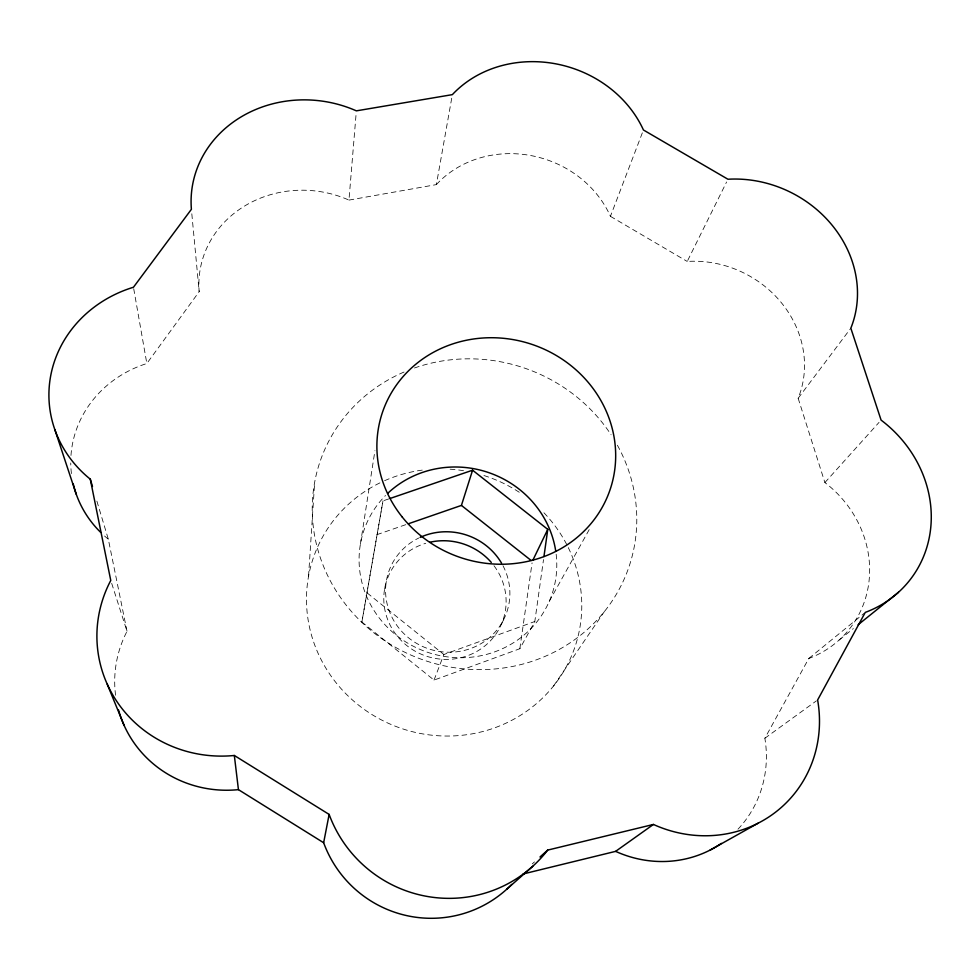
<?xml version="1.0" encoding="UTF-8"?>
<svg xmlns="http://www.w3.org/2000/svg" width="980" height="980" viewBox="0 0 980 980"><rect width="100%" height="100%" fill="white"/><g stroke="black" fill="none" stroke-linecap="round" stroke-linejoin="round"><path stroke-width="0.73" stroke-dasharray="4.9 3.68" d="M308.553 576.24L314.666 482.258M70.977 455.455A110.348 102.925 -4.3 0 1 146.841 363.519L199.173 291.673A105.583 96.101 6.3 0 1 348.966 200.092L356.23 112.369M388.766 498.906L382.984 500.89L361.877 622.006L434.03 680.096L519.841 648.723L534.811 621.504L543.52 559.568M519.841 648.723L532.079 562.888M360.42 544.047L374.948 450.653M361.877 622.006L382.984 500.89M348.966 200.092L436.37 184.607L452.086 96.138M384.577 589.176L386.377 580.895M436.37 184.607A102.998 92.781 16.8 0 1 610.43 216.335L642.353 132.827M434.03 680.096L443.866 654.518L534.811 621.504M501.233 624.579L504.945 616.885M737.989 829.202A112.81 107.298 48.2 0 0 764.865 738.259L808.794 658.462A108.204 99.703 37.7 0 0 869.236 579.119A108.204 99.703 37.7 0 0 824.891 482.577L798.149 398.248A104.064 94.141 27.2 0 0 687.225 261.452L726.584 181.986M549.241 601.389L589.237 529.568M553.541 686L604.378 611.569M798.149 398.248L850.836 328.202M824.891 482.577L879.048 422.38M532.287 863.87L534.492 861.898M808.794 658.462L864.091 613.37M839.113 640.038L853.36 628.572M764.865 738.259L816.389 700.859M376.822 534.688L406.933 524.263M610.43 216.335L687.225 261.452M367.218 593.01L443.866 654.518M111.696 583.357L127.02 631.304A113.999 110.25 -14.3 0 0 115.579 695.261M96.885 501.123L108.315 539.196L127.02 631.304M133.721 288.733L146.841 363.519M191.811 213.799L199.173 291.673M108.315 539.196A110.348 102.925 -4.3 0 1 103.892 535.411M71.43 473.573A110.348 102.925 -4.3 0 1 70.744 462.989M556.15 554.227A99.311 94.901 19 0 1 427.047 652.104A99.311 94.901 19 0 1 385.532 495.5M617.376 445.202A163.182 154.46 19 0 1 549.143 654.567A163.182 154.46 19 0 1 329.207 578.702A163.182 154.46 19 0 1 404.593 371.8M414.466 367.99A163.182 154.46 19 0 1 611.091 434.777M568.278 547.6A138.192 133.035 19 0 1 504.063 724.048A138.192 133.035 19 0 1 320.448 658.278A138.192 133.035 19 0 1 383.217 481.315M384.613 480.69A138.192 133.035 19 0 1 424.168 469.873M450.126 469.187A138.192 133.035 19 0 1 463.834 470.743M483.924 475.533A138.192 133.035 19 0 1 520.552 493.136M543.937 512.773A138.192 133.035 19 0 1 567.604 546.24M502.985 565.73A62.414 59.976 19 0 1 476.366 646.126A62.414 59.976 19 0 1 392.649 618.588A62.414 59.976 19 0 1 418.779 538.02M493.981 565.73A61.409 59.094 19 0 1 476.06 651.872A61.409 59.094 19 0 1 389.268 623.341A61.409 59.094 19 0 1 425.749 543.3"/><path stroke-width="1.47" d="M543.949 556.542L547.771 529.359L472.581 470.204L390.212 498.416M511.781 884.364A114.195 113.092 52.7 0 1 323.645 842.739L329.133 814.417L234.33 755.482A126.506 121.581 -10.4 0 1 118.458 703.812A126.506 121.581 -10.4 0 1 110.765 580.454L90.283 479.171A122.108 112.578 -2.7 0 1 51.462 372.057A122.108 112.578 -2.7 0 1 133.464 287.238L191.394 209.304A116.363 104.309 7 0 1 356.365 110.85L452.344 94.644A113.264 100.328 16.9 0 1 643.444 129.997L727.944 179.242A114.55 101.945 26.7 0 1 850.836 328.202L881.094 420.114A119.523 108.658 36.5 0 1 930.914 525.795A119.523 108.658 36.5 0 1 865.267 612.402L817.626 699.977A125.085 117.931 45.7 0 1 774.886 812.689A125.085 117.931 45.7 0 1 653.427 824.45L547.685 850.101A126.8 125.011 41.5 0 1 428.738 896.7A126.8 125.011 41.5 0 1 329.133 814.417M408.366 523.773L461.421 505.411L472.581 470.204M532.936 560.058L547.771 529.359M539.992 856.986L547.685 850.101M506.648 889.313L532.716 866.308M858.113 624.762L898.476 592.288M523.124 873.964L615.612 851.363L653.427 824.45M710.022 850.138L758.018 823.249M118.531 709.949A113.999 110.25 -14.3 0 0 238.434 789.647L323.645 842.739M461.421 505.411L531.087 560.438M107.285 684.297L124.154 725.494M54.892 429.767L76.256 494.251M90.283 479.171L92.488 486.484M234.33 755.482L238.434 789.647M387.627 493.442A99.311 94.901 19 0 1 488.836 472.654A99.311 94.901 19 0 1 555.77 551.36M721.366 843.4A112.81 107.298 48.2 0 1 615.612 851.363M100.707 532.41A110.348 102.925 -4.3 0 1 73.267 484.022M420.089 537.408A62.414 59.976 19 0 1 501.564 563.182M429.926 542.222A61.409 59.094 19 0 1 491.286 562.41M402.229 517.024A120.209 112.418 19 0 0 607.012 497.656A120.209 112.418 19 0 0 479.612 338.272A120.209 112.418 19 0 0 402.229 517.024"/></g></svg>
